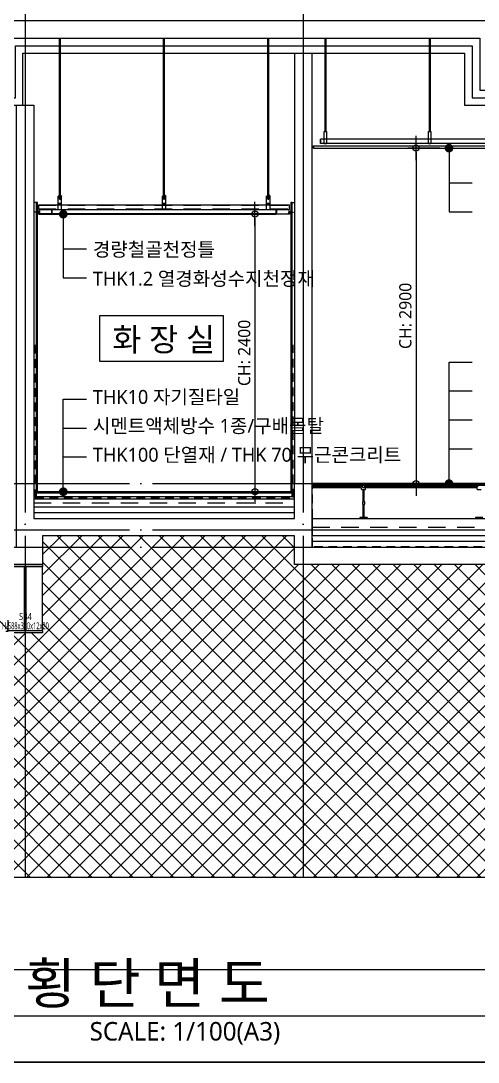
# Model space of a CAD drawing. Header units: millimetres. Extents: x 184384 to 428726, y 73696 to 101396.
# Drawn here: x 361631 to 365580, y 74096 to 83096 of the extents above; entities that cross this region are included whole.
import ezdxf
from ezdxf.enums import TextEntityAlignment as Align

# ---------------------------------------------------------------- set-up
doc = ezdxf.new("R2010")
doc.units = ezdxf.units.MM
doc.header["$LTSCALE"] = 100
doc.header["$MEASUREMENT"] = 0
doc.header["$PDSIZE"] = -10
for name, pattern in [('CEN', [62, 60, -1, 0, -1]), ('HID', [2.5, 1.5, -1]), ('HIDDEN', [0.375, 0.25, -0.125]), ('HS1', [2.5, 1.5, -1])]:
    doc.linetypes.add(name, pattern=pattern)
doc.layers.get('0').update_dxf_attribs({"linetype": 'CONTINUOUS'})
doc.layers.get('DEFPOINTS').update_dxf_attribs({"color": 171, "linetype": 'CONTINUOUS'})
for name, color, linetype in [('251', 251, 'CONTINUOUS'), ('A-CEIL', 8, 'CONTINUOUS'), ('A-HID-8', 8, 'HID'), ('ACCESS FLOOR', 9, 'CONTINUOUS'), ('CEN(ST)', 1, 'CEN'), ('Center(AR)', 30, 'CEN'), ('CON', 2, 'CONTINUOUS'), ('FIN', 6, 'CONTINUOUS'), ('FIN-2', 251, 'CONTINUOUS'), ('INS', 251, 'CONTINUOUS'), ('LED', 7, 'CONTINUOUS'), ('NDIM', 7, 'CONTINUOUS'), ('STEEL', 5, 'CONTINUOUS'), ('STL', 3, 'CONTINUOUS'), ('SYM', 7, 'CONTINUOUS'), ('TEXT', 3, 'CONTINUOUS'), ('TEXT(실명)', 3, 'CONTINUOUS'), ('TEXT-기입', 6, 'CONTINUOUS'), ('TITLE', 7, 'CONTINUOUS'), ('WALL-석고보드', 7, 'CONTINUOUS'), ('wire-meshes', 1, 'CONTINUOUS'), ('방수', 8, 'HIDDEN')]:
    doc.layers.add(name, color=color, linetype=linetype)
doc.styles.add('CGS', font='cgse', dxfattribs={"bigfont": 'cgs'})
doc.styles.add('TE', font='malgun_0.ttf')
doc.styles.add('나눔바른고딕', font='NanumBarunGothic.ttf')
doc.linetypes.add('BATTING', pattern='A,0.0001,-0.1,[134,ltypeshp.shx,S=0.1,R=0,X=-0.1,Y=0],-0.2,[134,ltypeshp.shx,S=0.1,R=180,X=0.1,Y=0],-0.1', length=0.4001)
doc.dimstyles.new('NDIM 1200', dxfattribs={"dimscale": 500, "dimtxt": 3, "dimasz": 1, "dimexe": 2, "dimexo": 2, "dimgap": 1, "dimtad": 1, "dimdec": 0, "dimdsep": 46, "dimtxsty": 'CGS', "dimblk": 'DOT0', "dimcen": 1, "dimdle": 8, "dimclrd": 2, "dimclre": 2, "dimclrt": 2, "dimadec": 0, "dimazin": 0, "dimtfac": 1, "dimtdec": 0, "dimtix": 1, "dimtmove": 2, "dimatfit": 3, "dimldrblk": 'DOT0', "dimfxl": 1, "dimtolj": 1, "dimtzin": 0, "dimlwd": -1, "dimlwe": -1, "dimarcsym": 0})

# ---------------------------------------------------------------- blocks, each defined once
blk = doc.blocks.new('DOT0')
blk.add_line((-3, 0), (3, 0))
at = {"color": 6}
blk.add_circle((0, 0), 0.75, dxfattribs=at)
blk = doc.blocks.new('*D77')
at = {"layer": 'DEFPOINTS', "color": 0, "ltscale": 0.4, "transparency": 16777216}
for p in [(365318.7, 81995.8), (365043.7, 79095.8), (365313.7, 79095.8)]:
    blk.add_point(p, dxfattribs=at)
at = {"layer": 'NDIM', "ltscale": 0.4, "transparency": 16777216}
for p, q in [((365248.7, 81995.8), (364973.7, 81995.8)), ((365043.7, 81960.8), (365043.7, 79130.8)), ((365243.7, 79095.8), (364973.7, 79095.8))]:
    blk.add_line(p, q, dxfattribs=at)
at = {"layer": 'NDIM', "ltscale": 0.4, "transparency": 16777216, "xscale": 35, "yscale": 35, "zscale": 35}
for p, rotation in [((365043.7, 81995.8), 90), ((365043.7, 79095.8), 270)]:
    blk.add_blockref('DOT0', p, dxfattribs=dict(at, rotation=rotation))
at = {"layer": 'NDIM', "ltscale": 0.4, "transparency": 16777216, "insert": (364951.6, 80545.8), "char_height": 105, "attachment_point": 5, "rotation": 90, "style": '나눔바른고딕'}
blk.add_mtext('\\A1;CH: 2900', dxfattribs=at)
blk = doc.blocks.new('*D78')
at = {"layer": 'DEFPOINTS', "color": 0, "ltscale": 0.4, "transparency": 16777216}
for p in [(363921.8, 81425.8), (363651.8, 79025.8), (363921.8, 79025.8)]:
    blk.add_point(p, dxfattribs=at)
at = {"layer": 'NDIM', "ltscale": 0.4, "transparency": 16777216}
for p, q in [((363851.8, 81425.8), (363581.8, 81425.8)), ((363651.8, 81390.8), (363651.8, 79060.8)), ((363851.8, 79025.8), (363581.8, 79025.8))]:
    blk.add_line(p, q, dxfattribs=at)
at = {"layer": 'NDIM', "ltscale": 0.4, "transparency": 16777216, "xscale": 35, "yscale": 35, "zscale": 35}
for p, rotation in [((363651.8, 81425.8), 90), ((363651.8, 79025.8), 270)]:
    blk.add_blockref('DOT0', p, dxfattribs=dict(at, rotation=rotation))
at = {"layer": 'NDIM', "ltscale": 0.4, "transparency": 16777216, "insert": (363559.8, 80225.8), "char_height": 105, "attachment_point": 5, "rotation": 90, "style": '나눔바른고딕'}
blk.add_mtext('\\A1;CH: 2400', dxfattribs=at)
blk = doc.blocks.new('*U241')
at = {"layer": 'DEFPOINTS'}
for p, q in [((-150, 274), (-150, -274)), ((150, -274), (150, 274)), ((-6, 0), (6, 0))]:
    blk.add_line(p, q, dxfattribs=at)
at = {"layer": 'STEEL', "color": 0, "linetype": 'ByBlock', "ltscale": 0.5}
for p, q in [((-6, 274), (-150, 274)), ((-6, -274), (-6, 274)), ((150, 274), (6, 274)), ((6, 274), (6, -274)), ((-150, -274), (-6, -274)), ((6, -274), (150, -274))]:
    blk.add_line(p, q, dxfattribs=at)
for points in [[(-150, 274), (-150, 294), (150, 294), (150, 274)], [(150, -274), (150, -294), (-150, -294), (-150, -274)]]:
    blk.add_lwpolyline(points, dxfattribs=at)
blk = doc.blocks.new('SB4')
at = {"layer": 'STL'}
blk.add_blockref('*U241', (0, -294), dxfattribs=at)
at = {"layer": 'DEFPOINTS', "style": 'TE'}
for s, width, p in [('SB4', 0.7, (2.2, -448.1)), ('H-588x300x12x20', 0.5, (2.2, -528.5))]:
    blk.add_text(s, height=60, dxfattribs=dict(at, width=width)).set_placement(p, align=Align.MIDDLE_CENTER)

msp = doc.modelspace()

# ---------------------------------------------------------------- hatches: boundary and pattern name
at = {"ltscale": 1000}
h = msp.add_hatch(dxfattribs=at)
h.set_pattern_fill('ANSI31', color=256)
h.set_pattern_definition([(45, (0, 0), (-0.08838834765, 0.08838834765), [])])
edge = h.paths.add_edge_path()
edge.add_line((350368.1, 78695.8), (374109.8, 78695.8))
at = {"layer": '251', "ltscale": 10000}
h = msp.add_hatch(dxfattribs=at)
h.set_pattern_fill('ANSI37', color=256, scale=1000)
h.set_pattern_definition([(45, (157962.23, 86405.75), (-88.38835, 88.38835), []), (135, (157962.23, 86405.75), (-88.38835, -88.38835), [])])
h.paths.add_polyline_path([(369233.1, 78380.8), (369233.1, 78395.8), (365943.1, 78395.8), (365943.1, 77807.8), (365643.1, 77807.8), (365643.1, 78395.8), (363993.1, 78395.8), (363993.1, 78645.8), (361818.1, 78645.8), (361818.1, 77807.8), (361518.1, 77807.8), (361518.1, 78395.8), (358218.1, 78395.8), (358218.1, 77813.8), (357918.1, 77813.8), (357918.1, 78395.8), (355318.1, 78395.8), (355318.1, 77895.8), (355118.1, 77895.8), (355118.1, 78395.8), (353356, 78395.8), (353356, 77795.8), (353156, 77795.8), (353156, 75695.8), (374109.8, 75695.8), (374109.8, 77245.8), (369803.1, 77245.8), (369803.1, 76245.8), (369333.1, 76245.8), (369333.1, 78380.8)])

# ---------------------------------------------------------------- linework, layer by layer
at = {"layer": 'A-CEIL'}
for p, q in [((361963.6, 81580.9), (361963.6, 82945.8)), ((361972.6, 81580.9), (361972.6, 82945.8)), ((362863.6, 81580.9), (362863.6, 82945.8)), ((362872.6, 81580.9), (362872.6, 82945.8)), ((363763.6, 81580.9), (363763.6, 82945.8)), ((363772.6, 81580.9), (363772.6, 82945.8)), ((361953.1, 81460.9), (361953.1, 81580.9)), ((361953.1, 81580.9), (361983.1, 81580.9)), ((361983.1, 81576.9), (361953.1, 81576.9)), ((361954.6, 81582.9), (361954.6, 81580.9)), ((361954.6, 81582.9), (361981.6, 81582.9)), ((361954.6, 81574.9), (361954.6, 81576.9)), ((361981.6, 81574.9), (361954.6, 81574.9)), ((361959.1, 81587.4), (361959.1, 81582.9)), ((361959.1, 81570.4), (361959.1, 81574.9)), ((361961.1, 81589.4), (361975.1, 81589.4)), ((361961.1, 81568.4), (361975.1, 81568.4)), ((361963.6, 81555.4), (361963.6, 81576.9)), ((361965.6, 81553.4), (361970.6, 81553.4)), ((361972.6, 81555.4), (361972.6, 81576.9)), ((361977.1, 81587.4), (361977.1, 81582.9)), ((361977.1, 81570.4), (361977.1, 81574.9)), ((361981.6, 81582.9), (361981.6, 81580.9)), ((361981.6, 81574.9), (361981.6, 81576.9)), ((361983.1, 81460.9), (361983.1, 81580.9)), ((362853.1, 81460.9), (362853.1, 81580.9)), ((362853.1, 81580.9), (362883.1, 81580.9)), ((362883.1, 81576.9), (362853.1, 81576.9)), ((362854.6, 81582.9), (362854.6, 81580.9)), ((362854.6, 81582.9), (362881.6, 81582.9)), ((362854.6, 81574.9), (362854.6, 81576.9)), ((362881.6, 81574.9), (362854.6, 81574.9)), ((362859.1, 81587.4), (362859.1, 81582.9)), ((362859.1, 81570.4), (362859.1, 81574.9)), ((362861.1, 81589.4), (362875.1, 81589.4)), ((362861.1, 81568.4), (362875.1, 81568.4)), ((362863.6, 81555.4), (362863.6, 81576.9)), ((362865.6, 81553.4), (362870.6, 81553.4)), ((362872.6, 81555.4), (362872.6, 81576.9)), ((362877.1, 81587.4), (362877.1, 81582.9)), ((362877.1, 81570.4), (362877.1, 81574.9)), ((362881.6, 81582.9), (362881.6, 81580.9)), ((362881.6, 81574.9), (362881.6, 81576.9)), ((362883.1, 81460.9), (362883.1, 81580.9)), ((363753.1, 81460.9), (363753.1, 81580.9)), ((363753.1, 81580.9), (363783.1, 81580.9)), ((363783.1, 81576.9), (363753.1, 81576.9)), ((363754.6, 81582.9), (363754.6, 81580.9)), ((363754.6, 81582.9), (363781.6, 81582.9)), ((363754.6, 81574.9), (363754.6, 81576.9)), ((363781.6, 81574.9), (363754.6, 81574.9)), ((363759.1, 81587.4), (363759.1, 81582.9)), ((363759.1, 81570.4), (363759.1, 81574.9)), ((363761.1, 81589.4), (363775.1, 81589.4)), ((363761.1, 81568.4), (363775.1, 81568.4)), ((363763.6, 81555.4), (363763.6, 81576.9)), ((363765.6, 81553.4), (363770.6, 81553.4)), ((363772.6, 81555.4), (363772.6, 81576.9)), ((363777.1, 81587.4), (363777.1, 81582.9)), ((363777.1, 81570.4), (363777.1, 81574.9)), ((363781.6, 81582.9), (363781.6, 81580.9)), ((363781.6, 81574.9), (363781.6, 81576.9)), ((363783.1, 81460.9), (363783.1, 81580.9)), ((361786.1, 81505.9), (363950.1, 81505.9)), ((361786.1, 81465.9), (361786.1, 81505.9)), ((361786.1, 81465.9), (363950.1, 81465.9)), ((361953.1, 81520.9), (361983.1, 81520.9)), ((361983.1, 81460.9), (361953.1, 81460.9)), ((361975.1, 81508.4), (361961.1, 81508.4)), ((361975.1, 81508.4), (361961.1, 81508.4)), ((361968.1, 81501.4), (361968.1, 81515.4)), ((361968.1, 81501.4), (361968.1, 81515.4)), ((362853.1, 81520.9), (362883.1, 81520.9)), ((362883.1, 81460.9), (362853.1, 81460.9)), ((362875.1, 81508.4), (362861.1, 81508.4)), ((362875.1, 81508.4), (362861.1, 81508.4)), ((362868.1, 81501.4), (362868.1, 81515.4)), ((362868.1, 81501.4), (362868.1, 81515.4)), ((363753.1, 81520.9), (363783.1, 81520.9)), ((363783.1, 81460.9), (363753.1, 81460.9)), ((363775.1, 81508.4), (363761.1, 81508.4)), ((363775.1, 81508.4), (363761.1, 81508.4)), ((363768.1, 81501.4), (363768.1, 81515.4)), ((363768.1, 81501.4), (363768.1, 81515.4)), ((363950.1, 81465.9), (363950.1, 81505.9)), ((361777.9, 81441.8), (361750.8, 81441.8)), ((363958.3, 81441.8), (363985.5, 81441.8))]:
    msp.add_line(p, q, dxfattribs=at)
at = {"layer": 'A-CEIL', "linetype": 'HS1'}
for p, q in [((361792.2, 81452.2), (361780.5, 81452.2)), ((361780.5, 81452.2), (361780.5, 81439.1)), ((361792.2, 81452.2), (361792.2, 81439.1)), ((363944.1, 81452.2), (363955.8, 81452.2)), ((363944.1, 81452.2), (363944.1, 81439.1)), ((363955.8, 81452.2), (363955.8, 81439.1)), ((361780.5, 81439.1), (361776.7, 81429.5)), ((361776.7, 81429.5), (361796, 81429.5)), ((361792.2, 81439.1), (361796, 81429.5)), ((363944.1, 81439.1), (363940.3, 81429.5)), ((363959.6, 81429.5), (363940.3, 81429.5)), ((363955.8, 81439.1), (363959.6, 81429.5))]:
    msp.add_line(p, q, dxfattribs=at)
at = {"layer": 'A-CEIL', "const_width": 0.9}
for points in [[(361798.1, 81453.9), (361773.1, 81453.9), (361773.1, 81423.9), (361798.1, 81423.9)], [(363938.1, 81453.9), (363963.1, 81453.9), (363963.1, 81423.9), (363938.1, 81423.9)]]:
    msp.add_lwpolyline(points, dxfattribs=at)
at = {"layer": 'A-CEIL'}
for points in [[(361786.2, 81425.8), (361896.9, 81425.8), (361899.6, 81428.5), (361899.6, 81456.9), (361897.9, 81456.9), (361897.9, 81429.2), (361896.2, 81427.6), (361786.2, 81427.6)], [(363950, 81425.8), (363839.3, 81425.8), (363836.6, 81428.5), (363836.6, 81456.9), (363838.4, 81456.9), (363838.4, 81429.2), (363840.1, 81427.6), (363950, 81427.6)]]:
    msp.add_lwpolyline(points, close=True, dxfattribs=at)
msp.add_lwpolyline([(363833.2, 81427.6), (361903.1, 81427.6), (361901.4, 81429.2), (361901.4, 81456.9), (361899.6, 81456.9), (361899.6, 81428.5), (361902.3, 81425.8), (363833.9, 81425.8), (363836.6, 81428.5), (363836.6, 81456.9), (363834.9, 81456.9), (363834.9, 81429.2), (363833.2, 81427.6)], dxfattribs=at)
for centre, radius in [((361968.1, 81508.4), 7), ((361968.1, 81508.4), 7), ((361968.1, 81508.4), 5), ((361968.1, 81508.4), 5), ((362868.1, 81508.4), 7), ((362868.1, 81508.4), 7), ((362868.1, 81508.4), 5), ((362868.1, 81508.4), 5), ((363768.1, 81508.4), 7), ((363768.1, 81508.4), 7), ((363768.1, 81508.4), 5), ((363768.1, 81508.4), 5)]:
    msp.add_circle(centre, radius, dxfattribs=at)
for centre, start, end in [((361961.1, 81587.4), 90, 180), ((361961.1, 81570.4), 180, 270), ((361965.6, 81555.4), 180, 270), ((361970.6, 81555.4), 270, 0), ((361975.1, 81587.4), 0, 90), ((361975.1, 81570.4), 270, 0), ((362861.1, 81587.4), 90, 180), ((362861.1, 81570.4), 180, 270), ((362865.6, 81555.4), 180, 270), ((362870.6, 81555.4), 270, 0), ((362875.1, 81587.4), 0, 90), ((362875.1, 81570.4), 270, 0), ((363761.1, 81587.4), 90, 180), ((363761.1, 81570.4), 180, 270), ((363765.6, 81555.4), 180, 270), ((363770.6, 81555.4), 270, 0), ((363775.1, 81587.4), 0, 90), ((363775.1, 81570.4), 270, 0)]:
    msp.add_arc(centre, 2, start, end, dxfattribs=at)
at = {"layer": 'A-HID-8'}
for p, q in [((361786.1, 81501.9), (363950.1, 81501.9)), ((361786.1, 81469.9), (363950.1, 81469.9))]:
    msp.add_line(p, q, dxfattribs=at)
at = {"layer": 'ACCESS FLOOR'}
for p, q in [((369973.1, 79095.8), (364143.1, 79095.8)), ((364143.1, 79092.8), (369973.1, 79092.8)), ((364143.1, 79082.8), (369973.1, 79082.8)), ((364143.1, 79072.8), (364579.7, 79072.8)), ((364143.1, 79062.2), (364569.9, 79062.2)), ((364574.7, 79042.8), (364567.2, 79072.8)), ((364604.7, 79042.8), (364574.7, 79042.8)), ((364579.7, 79082.8), (364579.7, 79062.2)), ((364599.7, 79082.8), (364579.7, 79082.8)), ((364579.7, 79062.2), (364599.7, 79062.2)), ((364584.7, 79042.8), (364584.7, 78938.7)), ((364589.7, 79092.8), (364589.7, 79082.8)), ((364594.7, 78938.7), (364594.7, 79042.8)), ((364599.7, 79062.2), (364599.7, 79082.8)), ((364599.7, 79072.8), (365579.7, 79072.8)), ((364604.7, 79042.8), (364612.2, 79072.8)), ((364609.6, 79062.2), (365569.9, 79062.2)), ((365574.7, 79042.8), (365567.2, 79072.8)), ((365604.7, 79042.8), (365574.7, 79042.8)), ((364579.7, 78938.7), (364579.7, 78918.1)), ((364599.7, 78938.7), (364579.7, 78938.7)), ((364599.7, 78918.1), (364599.7, 78938.7)), ((364579.7, 78918.1), (364599.7, 78918.1)), ((364584.7, 78918.1), (364584.7, 78801.9)), ((364594.7, 78801.9), (364594.7, 78918.1)), ((364558.2, 78801.9), (364558.2, 78795.8)), ((364621.2, 78801.9), (364558.2, 78801.9)), ((364621.2, 78801.9), (364621.2, 78795.8)), ((365558.2, 78801.9), (365558.2, 78795.8)), ((365621.2, 78801.9), (365558.2, 78801.9))]:
    msp.add_line(p, q, dxfattribs=at)
at = {"layer": 'CEN(ST)'}
for points in [[(350368.1, 79095.8), (374109.8, 79095.8)], [(350368.1, 78695.8), (374109.8, 78695.8)], [(350368.1, 78545.8), (374109.8, 78545.8)]]:
    msp.add_lwpolyline(points, dxfattribs=at)
at = {"layer": 'Center(AR)'}
for points in [[(361668.1, 84845.8), (361668.1, 75695.8)], [(364068.1, 84845.8), (364068.1, 75695.8)]]:
    msp.add_lwpolyline(points, dxfattribs=at)
at = {"layer": 'CON', "ltscale": 1000}
for points in [[(370268.1, 83095.8), (352368.1, 83095.8)], [(357043.1, 82945.8), (361118.1, 82945.8), (361118.1, 82495.8), (361518.1, 82495.8), (361518.1, 82945.8), (365593.1, 82945.8), (365593.1, 82495.8), (365993.1, 82495.8), (365993.1, 82945.8), (369918.1, 82945.8), (369918.1, 82495.8), (370118.1, 82495.8), (370118.1, 81395.8)], [(364143.1, 78545.8), (370118.1, 78545.8), (370118.1, 80195.8)], [(361593.1, 78545.8), (361593.1, 79095.8), (361743.1, 79095.8), (361743.1, 78795.8)], [(363993.1, 78795.8), (363993.1, 79095.8), (364143.1, 79095.8), (364143.1, 78545.8)], [(361743.1, 78795.8), (363993.1, 78795.8)], [(374109.8, 77245.8), (369803.1, 77245.8), (369803.1, 78395.8), (363993.1, 78395.8), (363993.1, 78645.8), (361818.1, 78645.8), (361818.1, 78395.8), (353156, 78395.8), (353156, 75695.8)]]:
    msp.add_lwpolyline(points, dxfattribs=at)
at = {"layer": 'DEFPOINTS', "ltscale": 1000}
msp.add_lwpolyline([(383468.1, 74095.8), (348768.1, 74095.8), (348768.1, 100995.8), (383468.1, 100995.8)], close=True, dxfattribs=at)
at = {"layer": 'DEFPOINTS'}
for points in [[(348768.1, 74095.8), (375709.8, 74095.8), (375709.8, 86445.8), (348768.1, 86445.8)], [(349168.1, 74495.8), (375309.8, 74495.8), (375309.8, 86045.8), (349168.1, 86045.8)], [(349568.1, 74895.8), (374909.8, 74895.8), (374909.8, 85645.8), (349568.1, 85645.8)], [(350368.1, 75695.8), (374109.8, 75695.8), (374109.8, 84845.8), (350368.1, 84845.8)]]:
    msp.add_lwpolyline(points, close=True, dxfattribs=at)
at = {"layer": 'FIN', "ltscale": 1000}
msp.add_line((361763.1, 81525.8), (361743.1, 81525.8), dxfattribs=at)
for points in [[(361763.1, 81525.8), (361763.1, 78985.8), (363973.1, 78985.8), (363973.1, 81525.8), (363993.1, 81525.8)], [(361743.1, 78965.8), (363993.1, 78965.8)], [(361743.1, 78895.8), (363993.1, 78895.8)]]:
    msp.add_lwpolyline(points, dxfattribs=at)
for points in [[(361763.1, 81525.8), (361763.1, 79025.8), (361773.1, 79025.8), (361773.1, 81525.8)], [(363963.1, 81525.8), (363963.1, 79025.8), (363973.1, 79025.8), (363973.1, 81525.8)], [(363973.1, 79025.8), (361763.1, 79025.8), (361763.1, 79015.8), (363973.1, 79015.8)], [(370003.1, 78645.8), (364148.1, 78645.8), (364148.1, 78795.8), (370003.1, 78795.8)]]:
    msp.add_lwpolyline(points, close=True, dxfattribs=at)
at = {"layer": 'FIN-2'}
for p, q in [((364255.7, 82945.8), (364255.7, 82138.8)), ((364264.7, 82945.8), (364264.7, 82138.8)), ((365155.7, 82945.8), (365155.7, 82138.8)), ((365164.7, 82945.8), (365164.7, 82138.8)), ((364158.1, 82015.8), (369816.4, 82015.8)), ((364158.1, 81995.8), (364158.1, 82015.8)), ((364158.1, 81995.8), (369816.4, 81995.8)), ((369751.4, 82073.8), (364218.1, 82073.8)), ((364218.1, 82035.8), (364218.1, 82073.8)), ((364218.1, 82073.8), (364218.1, 82035.8)), ((364218.1, 82035.8), (364218.1, 82073.8)), ((364218.1, 82073.8), (364218.1, 82035.8)), ((369751.4, 82072.6), (364218.1, 82072.6)), ((369751.4, 82037), (364218.1, 82037)), ((369751.4, 82035.8), (364218.1, 82035.8))]:
    msp.add_line(p, q, dxfattribs=at)
for points in [[(364270.2, 82138.8), (364270.2, 82033.8), (364250.2, 82033.8), (364250.2, 82138.8), (364270.2, 82138.8)], [(365170.2, 82138.8), (365170.2, 82033.8), (365150.2, 82033.8), (365150.2, 82138.8), (365170.2, 82138.8)], [(364156.9, 82009.6), (364143.1, 82009.6), (364143.1, 82010.8), (364158.1, 82010.8), (364158.1, 81995.8), (364156.9, 81995.8), (364156.9, 82009.6)]]:
    msp.add_lwpolyline(points, dxfattribs=at)
at = {"layer": 'INS', "linetype": 'BATTING', "ltscale": 1.6}
msp.add_lwpolyline([(352518.1, 82430.8), (352783.1, 82430.8), (352783.1, 82880.8), (356578.1, 82880.8), (356578.1, 82430.8), (357108.1, 82430.8), (357108.1, 82880.8), (361053.1, 82880.8), (361053.1, 82430.8), (361583.1, 82430.8), (361583.1, 82880.8), (365528.1, 82880.8), (365528.1, 82430.8), (366058.1, 82430.8), (366058.1, 82880.8), (369853.1, 82880.8), (369853.1, 82430.8), (370118.1, 82430.8)], dxfattribs=at)
at = {"layer": 'INS', "ltscale": 1000}
msp.add_lwpolyline([(352518.1, 82365.8), (352848.1, 82365.8), (352848.1, 82815.8), (356513.1, 82815.8), (356513.1, 82365.8), (357173.1, 82365.8), (357173.1, 82815.8), (360988.1, 82815.8), (360988.1, 82365.8), (361648.1, 82365.8), (361648.1, 82815.8), (365463.1, 82815.8), (365463.1, 82365.8), (366123.1, 82365.8), (366123.1, 82815.8), (369788.1, 82815.8), (369788.1, 82365.8), (370118.1, 82365.8)], dxfattribs=at)
at = {"layer": 'INS', "linetype": 'BATTING', "ltscale": 1.15}
for points in [[(361743.1, 78845.8), (363993.1, 78845.8)], [(364148.1, 78598.3), (370113.1, 78598.3)]]:
    msp.add_lwpolyline(points, dxfattribs=at)
at = {"layer": 'LED'}
for p, q in [((365328.2, 81694.3), (365528.2, 81694.3)), ((365328.2, 81444.3), (365528.2, 81444.3)), ((361997.3, 81123.8), (362197.3, 81123.8)), ((361997.3, 80873.8), (362197.3, 80873.8)), ((365328.2, 80146.6), (365528.2, 80146.6)), ((365328.2, 79896.6), (365528.2, 79896.6)), ((361997.3, 79826.6), (362197.3, 79826.6)), ((361997.3, 79576.6), (362197.3, 79576.6)), ((365328.2, 79646.6), (365528.2, 79646.6)), ((365328.2, 79396.6), (365528.2, 79396.6)), ((361997.3, 79326.6), (362197.3, 79326.6))]:
    msp.add_line(p, q, dxfattribs=at)
at = {"layer": 'LED', "const_width": 37.5}
for points in [[(365328.2, 81976.4, 1), (365328.2, 82013.9, 1)], [(361997.3, 81405.8, 1), (361997.3, 81443.3, 1)], [(365328.2, 79114.6, -1), (365328.2, 79077.1, -1)], [(361997.3, 79044.6, -1), (361997.3, 79007.1, -1)]]:
    msp.add_lwpolyline(points, format="xyb", close=True, dxfattribs=at)
at = {"layer": 'LED'}
for points in [[(365328.2, 82005.9), (365328.2, 81444.3)], [(361997.3, 81435.4), (361997.3, 80873.8)], [(365328.2, 79085), (365328.2, 80146.6)], [(361997.3, 79015), (361997.3, 79826.6)]]:
    msp.add_lwpolyline(points, dxfattribs=at)
at = {"layer": 'SYM'}
msp.add_line((360421.7, 74495.8), (364056.3, 74495.8), dxfattribs=at)
at = {"layer": 'TITLE'}
msp.add_lwpolyline([(363377.5, 80150.1), (362313, 80150.1), (362313, 80550.1), (363377.5, 80550.1)], close=True, dxfattribs=at)
at = {"layer": 'WALL-석고보드', "ltscale": 1000}
msp.add_line((363993.1, 82815.8), (364143.1, 82815.8), dxfattribs=at)
for points in [[(363993.1, 82815.8), (363993.1, 79095.8)], [(364143.1, 82815.8), (364143.1, 79095.8)], [(361593.1, 79095.8), (361593.1, 82365.8), (361743.1, 82365.8), (361743.1, 79095.8)]]:
    msp.add_lwpolyline(points, dxfattribs=at)
at = {"layer": 'wire-meshes', "linetype": 'HID'}
for points in [[(361743.1, 78930.8), (363993.1, 78930.8)], [(364148.1, 78720.8), (370003.1, 78720.8)]]:
    msp.add_lwpolyline(points, dxfattribs=at)
at = {"layer": '방수', "linetype": 'HID', "ltscale": 0.5}
for points in [[(361753.1, 80295.8), (361753.1, 78975.8), (363983.1, 78975.8), (363983.1, 80295.8)], [(370113.1, 79095.8), (370113.1, 78550.8), (364148.1, 78550.8), (364148.1, 79092.8)]]:
    msp.add_lwpolyline(points, dxfattribs=at)

# ---------------------------------------------------------------- block references
msp.add_blockref('SB4', (361668.1, 78395.8))

# ---------------------------------------------------------------- texts
at = {"layer": 'TEXT', "style": '나눔바른고딕'}
msp.add_text('횡 단 면 도', height=350, dxfattribs=at).set_placement((363779, 74601.9), align=Align.RIGHT)
msp.add_text('SCALE: 1/100(A3)', height=160, dxfattribs=at).set_placement((363870.7, 74442.8), align=Align.TOP_RIGHT)
at = {"layer": 'TEXT(실명)', "style": '나눔바른고딕'}
msp.add_text('화 장 실', height=200, dxfattribs=at).set_placement((362864.4, 80343.5), align=Align.MIDDLE)
at = {"layer": 'TEXT-기입', "style": '나눔바른고딕'}
for s, p in [('경량철골천정틀', (362252.8, 81119.8)), ('THK1.2 열경화성수지천정재', (362252.8, 80867.7)), ('THK10 자기질타일', (362252.8, 79845.4)), ('시멘트액체방수 1종/구배몰탈', (362252.8, 79595.4)), ('THK100 단열재 / THK 70 무근콘크리트', (362252.8, 79345.4))]:
    msp.add_text(s, height=120, dxfattribs=at).set_placement(p, align=Align.MIDDLE_LEFT)

# ---------------------------------------------------------------- dimensions: what is measured, and where the dimension line sits
at = {"layer": 'NDIM', "ltscale": 0.4}
for base, p1, p2, picture, middle in [((365043.7, 79095.8), (365318.7, 81995.8), (365313.7, 79095.8), '*D77', (364951.6, 80545.8)), ((363651.8, 79025.8), (363921.8, 81425.8), (363921.8, 79025.8), '*D78', (363559.8, 80225.8))]:
    dim = msp.add_linear_dim(base=base, p1=p1, p2=p2, angle=270, text='CH: <>', dimstyle='NDIM 1200', override={"dimscale": 35, "dimtxsty": '나눔바른고딕', "dimclrd": 256, "dimclre": 256, "dimclrt": 256}, dxfattribs=at)
    dim.commit()
    dim.dimension.update_dxf_attribs({"geometry": picture, "text_midpoint": middle})

doc.saveas('drawing.dxf')
